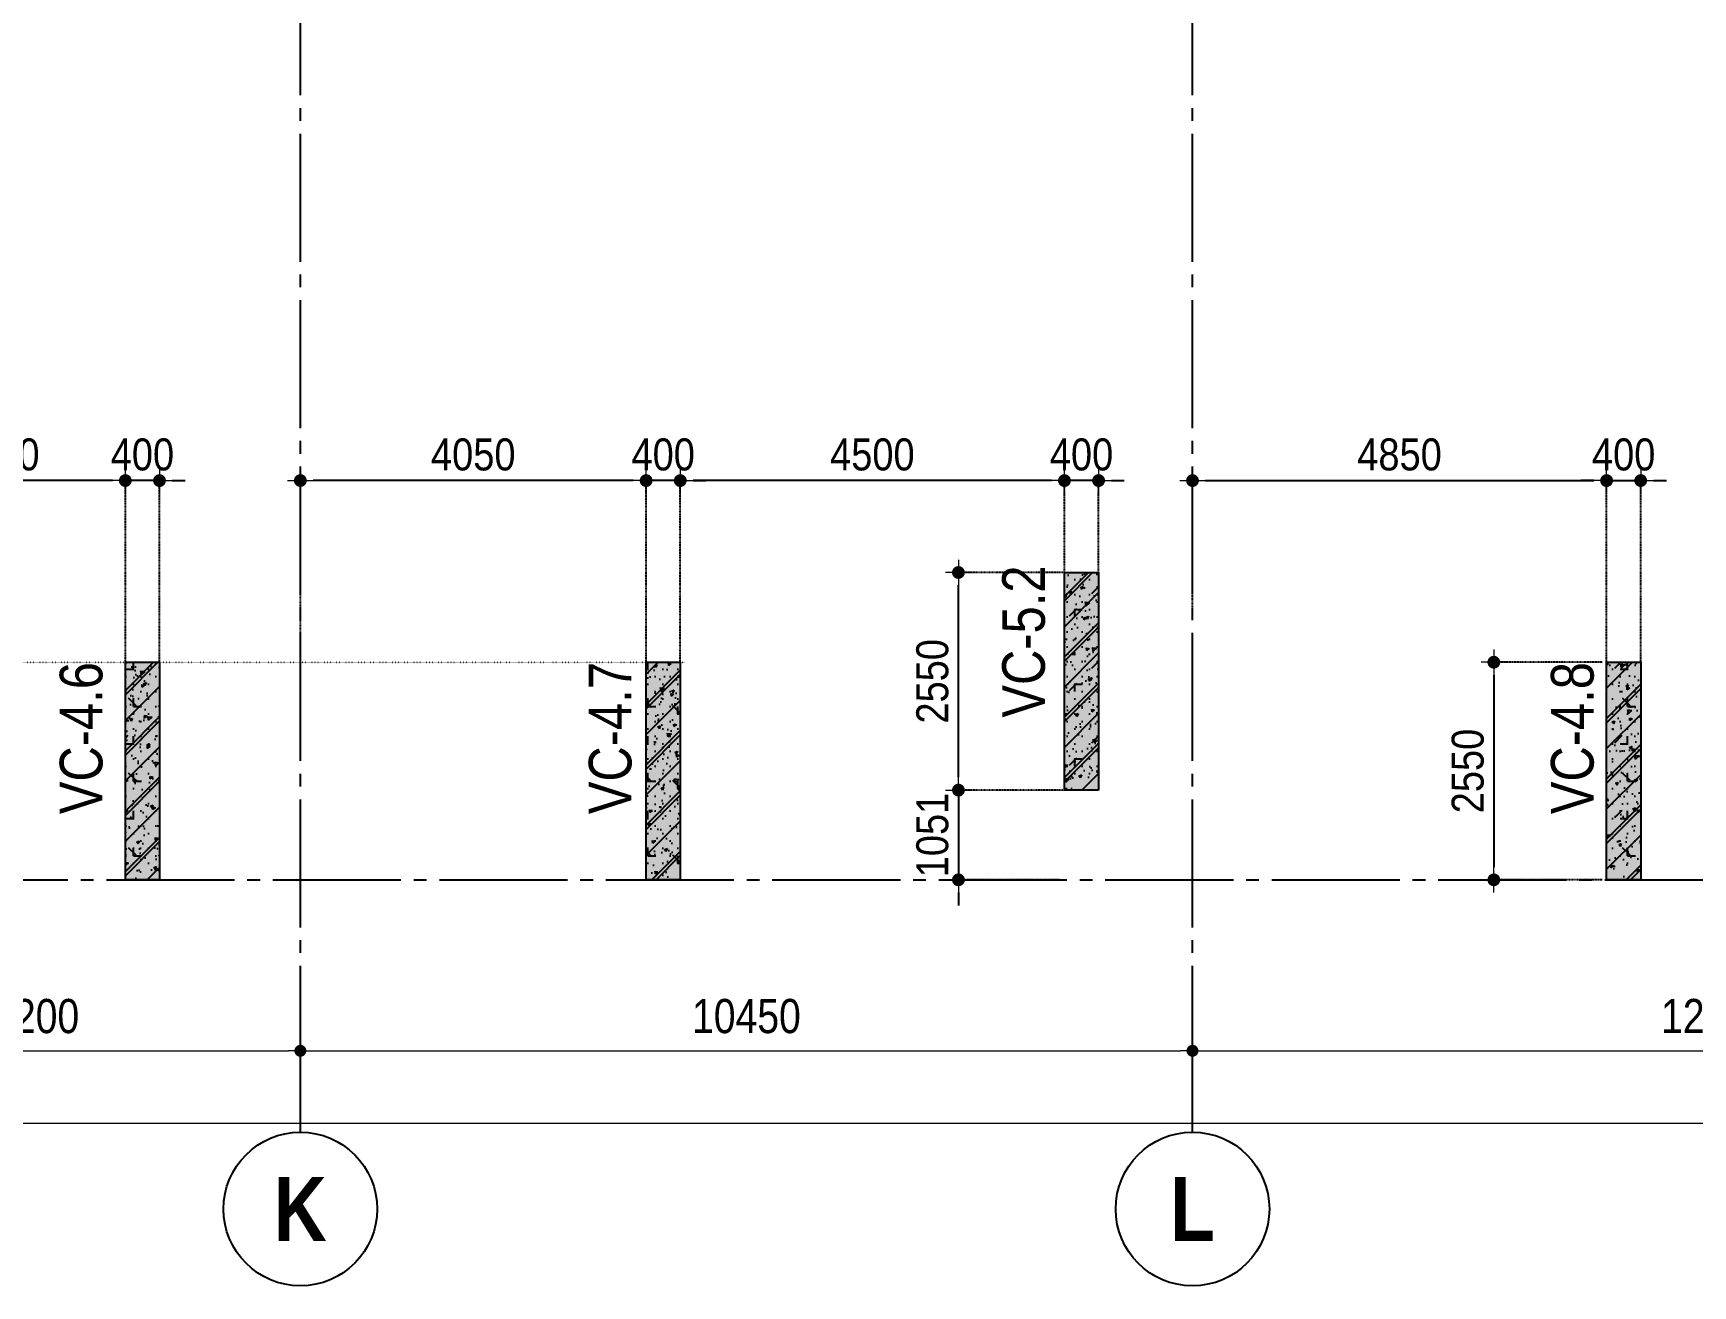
# Model space of a CAD drawing. Header units: millimetres. Extents: x -3973692 to -2843767, y 592734 to 838475.
# Drawn here: x -3274775 to -3255335, y 605224 to 619902 of the extents above; entities that cross this region are included whole.
import ezdxf
from ezdxf.enums import TextEntityAlignment as Align

# ---------------------------------------------------------------- set-up
doc = ezdxf.new("R2010")
doc.units = ezdxf.units.MM
doc.header["$MEASUREMENT"] = 0
doc.header["$PDMODE"] = 3
doc.header["$PDSIZE"] = -20
for name, pattern in [('CHG_XX_Luoi truc-Block C$0$MB_Luoi truc-150-TWC$0$Center101', [13, 10, -1, 1, -1]), ('DIVIDE2', [15.87499999999999, 6.349999999999998, -3.174999999999998, 0, -3.174999999999998, 0, -3.174999999999998]), ('DOT2', [0.125, 0, -0.125]), ('HIDDEN5', [2.8375, 1.25, -1.5875])]:
    doc.linetypes.add(name, pattern=pattern)
doc.layers.get('0').update_dxf_attribs({"lineweight": 9})
doc.layers.get('Defpoints').update_dxf_attribs({"color": 10, "lineweight": 0})
for name, color, linetype, lineweight in [("'S_General_Dim_1", 1, 'Continuous', 18), ("'S_General_Divide_3 Intermediate", 3, 'DIVIDE2', 40), ('CHG_XX_Cot_Block C-T2-3$0$Dim 200', 1, 'Continuous', 5), ('CHG_XX_Luoi truc-Block C$0$Dim 200', 1, 'Continuous', 5), ('TEXT', 7, 'Continuous', 15)]:
    doc.layers.add(name, color=color, linetype=linetype, lineweight=lineweight)
for name, color, linetype in [('CHG_XX_Cot_Block C-T2-3$0$mb_cot tang 4-8 twc$0$Concrete Hatch', 218, 'Continuous'), ('CHG_XX_Cot_Block C-T2-3$0$mb_cot tang 4-8 twc$0$Concrete Line', 6, 'Continuous'), ('CHG_XX_Cot_Block C-T2-3$0$mb_cot tang 4-8 twc$0$Concrete Solid', 216, 'Continuous'), ('CHG_XX_Luoi truc-Block C$0$MB_Luoi truc-150-TWC$0$Grid', 34, 'Continuous'), ('CHG_XX_Luoi truc-Block C$0$MB_Luoi truc-150-TWC$0$Grid Line', 251, 'CHG_XX_Luoi truc-Block C$0$MB_Luoi truc-150-TWC$0$Center101'), ('dim', 1, 'Continuous')]:
    doc.layers.add(name, color=color, linetype=linetype)
doc.styles.add('arial', font='arial.ttf', dxfattribs={"width": 0.85})
doc.styles.add('CHG_XX_Luoi truc-Block C$0$MB_Luoi truc-150-TWC$0$Grid A-F$0$VNI-HelveCB', font='')
doc.styles.add('CHG_XX_Luoi truc-Block C$0$Star-HelCon', font='')
doc.styles.add('TTP-HelCon', font='')
doc.styles.get('CHG_XX_Luoi truc-Block C$0$MB_Luoi truc-150-TWC$0$Grid A-F$0$VNI-HelveCB').set_extended_font_data('VNI-Helve-Condense', bold=True)
doc.styles.get('CHG_XX_Luoi truc-Block C$0$Star-HelCon').set_extended_font_data('VNI-Helve-Condense')
doc.styles.get('TTP-HelCon').set_extended_font_data('VNI-Helve-Condense')
doc.dimstyles.new('150', dxfattribs={"dimscale": 150, "dimtxt": 2.5, "dimasz": 1, "dimexe": 0, "dimexo": 0, "dimgap": 0.75, "dimtad": 1, "dimdec": 0, "dimzin": 9, "dimdsep": 46, "dimtxsty": 'arial', "dimblk1": 'DIMDOT', "dimblk2": 'DIMDOT', "dimsah": 1, "dimcen": 2, "dimdle": 3, "dimclre": 8, "dimclrt": 2, "dimadec": 0, "dimazin": 0, "dimtfac": 1, "dimtdec": 0, "dimtix": 1, "dimtmove": 2, "dimatfit": 3, "dimldrblk": 'DIMPIJL', "dimfxl": 1, "dimtvp": 1.8, "dimtolj": 1, "dimtzin": 0, "dimarcsym": 0})
doc.dimstyles.new('CHG_XX_Luoi truc-Block C$0$Dim 200', dxfattribs={"dimscale": 200, "dimtxt": 2, "dimasz": 0.7, "dimexe": 1, "dimexo": 1, "dimgap": 1, "dimtad": 1, "dimdec": 0, "dimzin": 12, "dimdsep": 46, "dimtxsty": 'CHG_XX_Luoi truc-Block C$0$Star-HelCon', "dimblk": 'CHG_XX_Luoi truc-Block C$0$_Dot', "dimcen": 1, "dimclrd": 256, "dimclre": 256, "dimclrt": 3, "dimadec": 0, "dimazin": 0, "dimtfac": 1, "dimtdec": 0, "dimtix": 1, "dimtmove": 2, "dimatfit": 3, "dimldrblk": 'CHG_XX_Luoi truc-Block C$0$HTT Arrow 30', "dimfxl": 1, "dimtolj": 1, "dimtzin": 0, "dimarcsym": 0})

# ---------------------------------------------------------------- blocks, each defined once
blk = doc.blocks.new('CHG_XX_Luoi truc-Block C$0$_Dot')
at = {"color": 0, "linetype": 'ByBlock', "lineweight": -2}
blk.add_line((-0.5, 0), (-1, 0), dxfattribs=at)
at = {"color": 0, "linetype": 'ByBlock', "const_width": 0.5}
blk.add_lwpolyline([(-0.25, 0, 1), (0.25, 0, 1)], format="xyb", close=True, dxfattribs=at)
blk = doc.blocks.new('*D3099')
at = {"layer": 'CHG_XX_Luoi truc-Block C$0$Dim 200', "lineweight": -2, "transparency": 16777216}
for p, q in [((8037043.477890482, 946864.7699645001), (8037043.477890482, 946190.6556150534)), ((8043243.477890483, 946864.7699645001), (8043243.477890483, 946190.6556150534)), ((8037183.477890482, 946390.6556150534), (8043103.477890483, 946390.6556150534))]:
    blk.add_line(p, q, dxfattribs=at)
at = {"layer": 'Defpoints', "color": 0, "transparency": 16777216}
for p in [(8037043.477890482, 947064.7699645001), (8043243.477890483, 947064.7699645001), (8043243.477890483, 946390.6556150534)]:
    blk.add_point(p, dxfattribs=at)
at = {"layer": 'CHG_XX_Luoi truc-Block C$0$Dim 200', "lineweight": -2, "transparency": 16777216, "xscale": 140, "yscale": 140, "zscale": 140, "rotation": 180}
blk.add_blockref('CHG_XX_Luoi truc-Block C$0$_Dot', (8037043.477890482, 946390.6556150534), dxfattribs=at)
at = {"layer": 'CHG_XX_Luoi truc-Block C$0$Dim 200', "lineweight": -2, "transparency": 16777216, "xscale": 140, "yscale": 140, "zscale": 140}
blk.add_blockref('CHG_XX_Luoi truc-Block C$0$_Dot', (8043243.477890483, 946390.6556150534), dxfattribs=at)
at = {"layer": 'CHG_XX_Luoi truc-Block C$0$Dim 200', "color": 3, "transparency": 16777216, "insert": (8040143.477890482, 946794.9222817201), "char_height": 400, "attachment_point": 5, "style": 'CHG_XX_Luoi truc-Block C$0$Star-HelCon'}
blk.add_mtext('\\A1;6200', dxfattribs=at)
blk = doc.blocks.new('CHG_XX_Luoi truc-Block C$0$HTT Arrow 30')
blk.add_hatch(color=256).paths.add_polyline_path([(-2.5, 0.3750000000000002), (-2.5, -0.3749999999999998), (0, 0)])
at = {"color": 0, "linetype": 'ByBlock', "lineweight": -2}
for p, q in [((0, 0), (-2.5, 0.3750000000000002)), ((-2.5, -0.3749999999999998), (-2.5, 0.3750000000000002)), ((0, 0), (-2.5, -0.3749999999999998))]:
    blk.add_line(p, q, dxfattribs=at)
blk = doc.blocks.new('*D3086')
at = {"layer": 'CHG_XX_Luoi truc-Block C$0$Dim 200', "lineweight": -2, "transparency": 16777216}
for p, q in [((8043243.477890483, 946864.7699645001), (8043243.477890483, 946190.6556150534)), ((8053693.477890482, 946864.7699645001), (8053693.477890482, 946190.6556150534)), ((8043383.477890483, 946390.6556150534), (8053553.477890482, 946390.6556150534))]:
    blk.add_line(p, q, dxfattribs=at)
at = {"layer": 'Defpoints', "color": 0, "transparency": 16777216}
for p in [(8043243.477890483, 947064.7699645001), (8053693.477890482, 947064.7699645001), (8053693.477890482, 946390.6556150534)]:
    blk.add_point(p, dxfattribs=at)
at = {"layer": 'CHG_XX_Luoi truc-Block C$0$Dim 200', "lineweight": -2, "transparency": 16777216, "xscale": 140, "yscale": 140, "zscale": 140, "rotation": 180}
blk.add_blockref('CHG_XX_Luoi truc-Block C$0$_Dot', (8043243.477890483, 946390.6556150534), dxfattribs=at)
at = {"layer": 'CHG_XX_Luoi truc-Block C$0$Dim 200', "lineweight": -2, "transparency": 16777216, "xscale": 140, "yscale": 140, "zscale": 140}
blk.add_blockref('CHG_XX_Luoi truc-Block C$0$_Dot', (8053693.477890482, 946390.6556150534), dxfattribs=at)
at = {"layer": 'CHG_XX_Luoi truc-Block C$0$Dim 200', "color": 3, "transparency": 16777216, "insert": (8048468.477890482, 946794.9222817201), "char_height": 400, "attachment_point": 5, "style": 'CHG_XX_Luoi truc-Block C$0$Star-HelCon'}
blk.add_mtext('\\A1;10450', dxfattribs=at)
blk = doc.blocks.new('*D3087')
at = {"layer": 'CHG_XX_Luoi truc-Block C$0$Dim 200', "lineweight": -2, "transparency": 16777216}
for p, q in [((8053693.477890482, 946864.7699645001), (8053693.477890482, 946190.6556150534)), ((8065943.477890601, 946838.5199645001), (8065943.477890601, 946190.6556150534)), ((8053833.477890482, 946390.6556150534), (8065803.477890601, 946390.6556150534))]:
    blk.add_line(p, q, dxfattribs=at)
at = {"layer": 'Defpoints', "color": 0, "transparency": 16777216}
for p in [(8053693.477890482, 947064.7699645001), (8065943.477890601, 947038.5199645001), (8065943.477890601, 946390.6556150534)]:
    blk.add_point(p, dxfattribs=at)
at = {"layer": 'CHG_XX_Luoi truc-Block C$0$Dim 200', "lineweight": -2, "transparency": 16777216, "xscale": 140, "yscale": 140, "zscale": 140, "rotation": 180}
blk.add_blockref('CHG_XX_Luoi truc-Block C$0$_Dot', (8053693.477890482, 946390.6556150534), dxfattribs=at)
at = {"layer": 'CHG_XX_Luoi truc-Block C$0$Dim 200', "lineweight": -2, "transparency": 16777216, "xscale": 140, "yscale": 140, "zscale": 140}
blk.add_blockref('CHG_XX_Luoi truc-Block C$0$_Dot', (8065943.477890601, 946390.6556150534), dxfattribs=at)
at = {"layer": 'CHG_XX_Luoi truc-Block C$0$Dim 200', "color": 3, "transparency": 16777216, "insert": (8059818.477890542, 946794.9222817201), "char_height": 400, "attachment_point": 5, "style": 'CHG_XX_Luoi truc-Block C$0$Star-HelCon'}
blk.add_mtext('\\A1;12250', dxfattribs=at)
blk = doc.blocks.new('*D3088')
at = {"layer": 'CHG_XX_Luoi truc-Block C$0$Dim 200', "lineweight": -2, "transparency": 16777216}
for p, q in [((8004543.477890482, 946333.558255064), (8004543.477890482, 945341.5305873553)), ((8065943.477890601, 946333.558255064), (8065943.477890601, 945341.5305873553)), ((8004683.477890482, 945541.5305873553), (8065803.477890601, 945541.5305873553))]:
    blk.add_line(p, q, dxfattribs=at)
at = {"layer": 'Defpoints', "color": 0, "transparency": 16777216}
for p in [(8004543.477890482, 946533.558255064), (8065943.477890601, 946533.558255064), (8065943.477890601, 945541.5305873553)]:
    blk.add_point(p, dxfattribs=at)
at = {"layer": 'CHG_XX_Luoi truc-Block C$0$Dim 200', "lineweight": -2, "transparency": 16777216, "xscale": 140, "yscale": 140, "zscale": 140, "rotation": 180}
blk.add_blockref('CHG_XX_Luoi truc-Block C$0$_Dot', (8004543.477890482, 945541.5305873553), dxfattribs=at)
at = {"layer": 'CHG_XX_Luoi truc-Block C$0$Dim 200', "lineweight": -2, "transparency": 16777216, "xscale": 140, "yscale": 140, "zscale": 140}
blk.add_blockref('CHG_XX_Luoi truc-Block C$0$_Dot', (8065943.477890601, 945541.5305873553), dxfattribs=at)
at = {"layer": 'CHG_XX_Luoi truc-Block C$0$Dim 200', "color": 3, "transparency": 16777216, "insert": (8035243.477890542, 945945.797254022), "char_height": 400, "attachment_point": 5, "style": 'CHG_XX_Luoi truc-Block C$0$Star-HelCon'}
blk.add_mtext('\\A1;61400', dxfattribs=at)
blk = doc.blocks.new('*U3101')
at = {"layer": 'CHG_XX_Luoi truc-Block C$0$MB_Luoi truc-150-TWC$0$Grid Line'}
blk.add_line((0, 0), (0, 446), dxfattribs=at)
at = {"layer": 'CHG_XX_Luoi truc-Block C$0$MB_Luoi truc-150-TWC$0$Grid', "lineweight": -2, "style": 'CHG_XX_Luoi truc-Block C$0$MB_Luoi truc-150-TWC$0$Grid A-F$0$VNI-HelveCB'}
for tag, p in [('GRIDSUB', (0, 455)), ('GRID', (0, -9))]:
    blk.add_attdef(tag, text='', height=5, dxfattribs=at).set_placement(p, align=Align.MIDDLE)
blk = doc.blocks.new('*U3103')
at = {"layer": 'CHG_XX_Luoi truc-Block C$0$MB_Luoi truc-150-TWC$0$Grid', "lineweight": -2}
blk.add_line((0, -3), (0, 0), dxfattribs=at)
blk.add_circle((0, -9), 6, dxfattribs=at)
at = {"layer": 'CHG_XX_Luoi truc-Block C$0$MB_Luoi truc-150-TWC$0$Grid Line'}
blk.add_line((0, 0), (0, 360), dxfattribs=at)
at = {"layer": 'CHG_XX_Luoi truc-Block C$0$MB_Luoi truc-150-TWC$0$Grid', "lineweight": -2, "style": 'CHG_XX_Luoi truc-Block C$0$MB_Luoi truc-150-TWC$0$Grid A-F$0$VNI-HelveCB'}
for tag, p in [('GRIDSUB', (0, 369)), ('GRID', (0, -9))]:
    blk.add_attdef(tag, text='', height=5, dxfattribs=at).set_placement(p, align=Align.MIDDLE)
blk = doc.blocks.new('*U3076')
at = {"layer": 'CHG_XX_Cot_Block C-T2-3$0$mb_cot tang 4-8 twc$0$Concrete Hatch'}
h = blk.add_hatch(dxfattribs=at)
h.set_pattern_fill('CONCRETE', color=256, scale=50, style=0, pattern_type=2)
h.set_pattern_definition([(45, (1000, -149.9999999999999), (-176.7766952966369, 176.7766952966369), []), (45, (1000, -99.99999999999989), (-353.5533905932737, 353.5533905932738), []), (49.99999999999999, (1000, -149.9999999999999), (358.6300913003767, -31.37606749129755), [37.5, -412.5]), (355, (1000, -149.9999999999999), (-69.3756668065, 376.0960668500059), [30, -330]), (100.4514, (1029.88584, -152.6146699999999), (289.2546908570108, 344.7197710304768), [31.870095, -350.571056]), (46.18420000000001, (1000, -49.99999999999989), (533.6205243128222, -82.75950716450905), [56.25, -618.75]), (96.6356, (1044.4683725, -56.8966534999999), (467.3313527743517, 487.0589354502209), [47.805144, -525.8565]), (351.1842, (1000, -49.99999999999989), (467.3309725668136, 487.0593004626623), [45, -495]), (21, (1050, -74.99999999999989), (298.4535260592309, -201.3094453326694), [37.5, -412.5]), (326.0000000000001, (1050, -74.99999999999989), (121.6576659607909, 362.5750225234265), [30, -330]), (71.4514, (1074.8711165, -91.77580299999988), (420.111314290745, 161.2652483549762), [31.870095, -350.571056]), (37.50000000000001, (1000, -149.9999999999999), (6.079927658645334, 166.4469269156558), [0, -326, 0, -335, 0, -331.25]), (7.499999999999999, (1000, -149.9999999999999), (131.5347687210743, 197.2058559411801), [0, -191, 0, -318.5, 0, -126.25]), (327.5, (888.5, -149.9999999999999), (266.9112180862045, -11.2774358671899), [0, -125, 0, -390, 0, -517.5]), (317.5, (838.5, -149.9999999999999), (291.5930846711931, 50.05249116615882), [0, -162.5, 0, -259, 0, -367.5]), (0, (1175, 25.00000000000011), (0, 875), [87.5, -787.5]), (0, (1437.5, 200.0000000000001), (0, 875), [87.5, -787.5]), (0, (1262.5, 550.0000000000001), (0, 875), [87.5, -350, 87.5, -350]), (90, (1175, 25.00000000000011), (-875, 5.35782974626967e-14), [87.5, -787.5]), (90, (1262.5, 550.0000000000001), (-875, 5.35782974626967e-14), [87.5, -787.5]), (90, (1525, 200.0000000000001), (-875, 5.35782974626967e-14), [87.5, -787.5]), (90, (1700, 462.5000000000001), (-875, 5.35782974626967e-14), [87.5, -787.5]), (135, (1262.5, 25.00000000000011), (-875.016357447105, 8.881784197001252e-14), [123.76, -1113.7]), (135, (1350, 550.0000000000001), (-875.016357447105, 8.881784197001252e-14), [123.76, -1113.7]), (45, (1437.5, 200.0000000000001), (8.881784197001252e-14, 875.016357447105), [123.76, -247.485, 123.76, -742.455]), (0, (825, -149.9999999999999), (87.5, 87.5), [-175, 0])])
h.paths.add_polyline_path([(-750, 150), (-750, -249.9999999999999), (1800, -250), (1800, 150)])
at = {"layer": 'CHG_XX_Cot_Block C-T2-3$0$mb_cot tang 4-8 twc$0$Concrete Solid'}
blk.add_hatch(color=256, dxfattribs=at).paths.add_polyline_path([(-750, 150), (-750, -249.9999999999999), (1800, -250), (1800, 150)])
at = {"layer": 'CHG_XX_Cot_Block C-T2-3$0$mb_cot tang 4-8 twc$0$Concrete Line'}
blk.add_lwpolyline([(-750, 150), (-750, -249.9999999999999), (1800, -250), (1800, 150)], close=True, dxfattribs=at)
blk = doc.blocks.new('*U3075')
at = {"layer": 'CHG_XX_Cot_Block C-T2-3$0$mb_cot tang 4-8 twc$0$Concrete Hatch'}
h = blk.add_hatch(dxfattribs=at)
h.set_pattern_fill('CONCRETE', color=256, scale=50, style=0, pattern_type=2)
h.set_pattern_definition([(45, (1000, -49.99999999991257), (-176.7766952966369, 176.7766952966369), []), (45, (1000, 8.742517820792273e-11), (-353.5533905932737, 353.5533905932738), []), (49.99999999999999, (1000, -49.99999999991257), (358.6300913003767, -31.37606749129755), [37.5, -412.5]), (355, (1000, -49.99999999991257), (-69.3756668065, 376.0960668500059), [30, -330]), (100.4514, (1029.88584, -52.61466999991256), (289.2546908570108, 344.7197710304768), [31.870095, -350.571056]), (46.18420000000001, (1000, 50.00000000008743), (533.6205243128222, -82.75950716450905), [56.25, -618.75]), (96.6356, (1044.4683725, 43.10334650008741), (467.3313527743517, 487.0589354502209), [47.805144, -525.8565]), (351.1842, (1000, 50.00000000008743), (467.3309725668136, 487.0593004626623), [45, -495]), (21, (1050, 25.00000000008743), (298.4535260592309, -201.3094453326694), [37.5, -412.5]), (326.0000000000001, (1050, 25.00000000008743), (121.6576659607909, 362.5750225234265), [30, -330]), (71.4514, (1074.8711165, 8.224197000087429), (420.111314290745, 161.2652483549762), [31.870095, -350.571056]), (37.50000000000001, (1000, -49.99999999991257), (6.079927658645334, 166.4469269156558), [0, -326, 0, -335, 0, -331.25]), (7.499999999999999, (1000, -49.99999999991257), (131.5347687210743, 197.2058559411801), [0, -191, 0, -318.5, 0, -126.25]), (327.5, (888.5, -49.99999999991257), (266.9112180862045, -11.2774358671899), [0, -125, 0, -390, 0, -517.5]), (317.5, (838.5, -49.99999999991257), (291.5930846711931, 50.05249116615882), [0, -162.5, 0, -259, 0, -367.5]), (0, (1175, 125.0000000000874), (0, 875), [87.5, -787.5]), (0, (1437.5, 300.0000000000874), (0, 875), [87.5, -787.5]), (0, (1262.5, 650.0000000000874), (0, 875), [87.5, -350, 87.5, -350]), (90, (1175, 125.0000000000874), (-875, 5.35782974626967e-14), [87.5, -787.5]), (90, (1262.5, 650.0000000000874), (-875, 5.35782974626967e-14), [87.5, -787.5]), (90, (1525, 300.0000000000874), (-875, 5.35782974626967e-14), [87.5, -787.5]), (90, (1700, 562.5000000000874), (-875, 5.35782974626967e-14), [87.5, -787.5]), (135, (1262.5, 125.0000000000874), (-875.016357447105, 8.881784197001252e-14), [123.76, -1113.7]), (135, (1350, 650.0000000000874), (-875.016357447105, 8.881784197001252e-14), [123.76, -1113.7]), (45, (1437.5, 300.0000000000874), (8.881784197001252e-14, 875.016357447105), [123.76, -247.485, 123.76, -742.455]), (0, (825, -49.99999999991257), (87.5, 87.5), [-175, 0])])
h.paths.add_polyline_path([(-750, 200.0000000000873), (-750, -199.9999999999999), (1800, -200), (1800, 200.0000000000873)])
at = {"layer": 'CHG_XX_Cot_Block C-T2-3$0$mb_cot tang 4-8 twc$0$Concrete Solid'}
blk.add_hatch(color=256, dxfattribs=at).paths.add_polyline_path([(-750, 200.0000000000873), (-750, -199.9999999999999), (1800, -200), (1800, 200.0000000000873)])
at = {"layer": 'CHG_XX_Cot_Block C-T2-3$0$mb_cot tang 4-8 twc$0$Concrete Line'}
blk.add_lwpolyline([(-750, 200.0000000000873), (-750, -199.9999999999999), (1800, -200), (1800, 200.0000000000873)], close=True, dxfattribs=at)
blk = doc.blocks.new('c')
at = {"layer": 'TEXT', "color": 3, "style": 'TTP-HelCon'}
for s, p in [('VC-5.2', (-13979.149561333, 1901.241448828252)), ('VC-4.6', (-25018.32106133411, 769.7784488282632)), ('VC-4.7', (-18821.77006133506, 769.7784488282632)), ('VC-4.8', (-7551.787061334122, 769.7784488282632))]:
    blk.add_text(s, height=500, rotation=90, dxfattribs=at).set_placement(p)
blk = doc.blocks.new('DIMDOT')
for p, q in [((1, 0), (-1, 0)), ((0, -1), (0, 1))]:
    blk.add_line(p, q)
at = {"const_width": 0.5}
blk.add_lwpolyline([(-0.25, 0, 1), (0.25, 0, 1)], format="xyb", close=True, dxfattribs=at)
blk = doc.blocks.new('*D1682')
at = {"layer": "'S_General_Dim_1", "color": 8, "linetype": 'HIDDEN5', "lineweight": -2, "transparency": 16777216}
for p, q in [((-3256395.198556938, 612531.011449586), (-3257665.877191851, 612531.011449586)), ((-3256395.198556938, 609981.011449586), (-3257665.877191851, 609981.011449586))]:
    blk.add_line(p, q, dxfattribs=at)
at = {"layer": "'S_General_Dim_1", "color": 0, "lineweight": -2, "transparency": 16777216}
blk.add_line((-3257665.877191851, 612381.011449586), (-3257665.877191851, 610131.011449586), dxfattribs=at)
at = {"layer": 'Defpoints', "color": 0, "transparency": 16777216}
for p in [(-3256395.198556938, 612531.011449586), (-3257665.877191851, 609981.011449586), (-3256395.198556938, 609981.011449586)]:
    blk.add_point(p, dxfattribs=at)
at = {"layer": "'S_General_Dim_1", "color": 0, "lineweight": -2, "transparency": 16777216, "xscale": 150, "yscale": 150, "zscale": 150}
for p, rotation in [((-3257665.877191851, 612531.011449586), 90), ((-3257665.877191851, 609981.011449586), 270)]:
    blk.add_blockref('DIMDOT', p, dxfattribs=dict(at, rotation=rotation))
at = {"layer": "'S_General_Dim_1", "color": 2, "transparency": 16777216, "insert": (-3257969.842062246, 611256.0114495868), "char_height": 375, "attachment_point": 5, "rotation": 90, "style": 'arial'}
blk.add_mtext('\\A1;2550', dxfattribs=at)
blk = doc.blocks.new('DIMPIJL')
at = {"linetype": 'ByBlock'}
blk.add_solid([(-2.5, 0.4166666666666686), (-2.5, -0.4166666666666686), (0, 0)], dxfattribs=at)
blk = doc.blocks.new('*D1683')
at = {"layer": "'S_General_Dim_1", "color": 8, "linetype": 'HIDDEN5', "lineweight": -2, "transparency": 16777216}
for p, q in [((-3262695.198555202, 613582.2184858184), (-3263936.768607999, 613582.2184858184)), ((-3262695.198555202, 611032.2184858184), (-3263936.768607999, 611032.2184858184))]:
    blk.add_line(p, q, dxfattribs=at)
at = {"layer": "'S_General_Dim_1", "color": 0, "lineweight": -2, "transparency": 16777216}
blk.add_line((-3263936.768607999, 611182.2184858184), (-3263936.768607999, 613432.2184858184), dxfattribs=at)
at = {"layer": 'Defpoints', "color": 0, "transparency": 16777216}
for p in [(-3263936.768607999, 613582.2184858184), (-3262695.198555202, 613582.2184858184), (-3262695.198555202, 611032.2184858184)]:
    blk.add_point(p, dxfattribs=at)
at = {"layer": "'S_General_Dim_1", "color": 0, "lineweight": -2, "transparency": 16777216, "xscale": 150, "yscale": 150, "zscale": 150}
for p, rotation in [((-3263936.768607999, 613582.2184858184), 90), ((-3263936.768607999, 611032.2184858184), 270)]:
    blk.add_blockref('DIMDOT', p, dxfattribs=dict(at, rotation=rotation))
at = {"layer": "'S_General_Dim_1", "color": 2, "transparency": 16777216, "insert": (-3264240.733478393, 612307.2184858192), "char_height": 375, "attachment_point": 5, "rotation": 90, "style": 'arial'}
blk.add_mtext('\\A1;2550', dxfattribs=at)
blk = doc.blocks.new('*D1684')
at = {"layer": "'S_General_Dim_1", "color": 0, "lineweight": -2, "transparency": 16777216}
for p, q in [((-3263936.768608015, 611182.2184858184), (-3263936.768608015, 611332.2184858184)), ((-3263936.768608015, 611032.2184858184), (-3263936.768608015, 609981.0114495864)), ((-3263936.768608015, 609831.0114495864), (-3263936.768608015, 609681.0114495864))]:
    blk.add_line(p, q, dxfattribs=at)
at = {"layer": "'S_General_Dim_1", "color": 8, "linetype": 'HIDDEN5', "lineweight": -2, "transparency": 16777216}
for p, q in [((-3262695.198555202, 611032.2184858184), (-3263936.768608015, 611032.2184858184)), ((-3262745.784018729, 609981.0114495864), (-3263936.768608015, 609981.0114495864))]:
    blk.add_line(p, q, dxfattribs=at)
at = {"layer": 'Defpoints', "color": 0, "transparency": 16777216}
for p in [(-3262695.198555202, 611032.2184858184), (-3263936.768608015, 609981.0114495864), (-3262745.784018729, 609981.0114495864)]:
    blk.add_point(p, dxfattribs=at)
at = {"layer": "'S_General_Dim_1", "color": 0, "lineweight": -2, "transparency": 16777216, "xscale": 150, "yscale": 150, "zscale": 150}
for p, rotation in [((-3263936.768608015, 611032.2184858184), 270), ((-3263936.768608015, 609981.0114495864), 90)]:
    blk.add_blockref('DIMDOT', p, dxfattribs=dict(at, rotation=rotation))
at = {"layer": "'S_General_Dim_1", "color": 2, "transparency": 16777216, "insert": (-3264240.73347841, 610506.6149677031), "char_height": 375, "attachment_point": 5, "rotation": 90, "style": 'arial'}
blk.add_mtext('\\A1;1051', dxfattribs=at)
blk = doc.blocks.new('*D1685')
at = {"layer": "'S_General_Dim_1", "color": 0, "lineweight": -2, "transparency": 16777216}
for p, q in [((-3262845.1985552, 614659.3455332322), (-3262995.1985552, 614659.3455332322)), ((-3262295.1985552, 614659.3455332322), (-3262695.1985552, 614659.3455332322)), ((-3262145.1985552, 614659.3455332322), (-3261995.1985552, 614659.3455332322))]:
    blk.add_line(p, q, dxfattribs=at)
at = {"layer": "'S_General_Dim_1", "color": 8, "linetype": 'HIDDEN5', "lineweight": -2, "transparency": 16777216}
for p, q in [((-3262695.1985552, 613582.2184858184), (-3262695.1985552, 614659.3455332322)), ((-3262295.1985552, 613582.2184858181), (-3262295.1985552, 614659.3455332322))]:
    blk.add_line(p, q, dxfattribs=at)
at = {"layer": 'Defpoints', "color": 0, "transparency": 16777216}
for p in [(-3262695.1985552, 614659.3455332322), (-3262695.1985552, 613582.2184858184), (-3262295.1985552, 613582.2184858181)]:
    blk.add_point(p, dxfattribs=at)
at = {"layer": "'S_General_Dim_1", "color": 0, "lineweight": -2, "transparency": 16777216, "xscale": 150, "yscale": 150, "zscale": 150}
blk.add_blockref('DIMDOT', (-3262695.1985552, 614659.3455332322), dxfattribs=at)
at = {"layer": "'S_General_Dim_1", "color": 0, "lineweight": -2, "transparency": 16777216, "xscale": 150, "yscale": 150, "zscale": 150, "rotation": 180}
blk.add_blockref('DIMDOT', (-3262295.1985552, 614659.3455332322), dxfattribs=at)
at = {"layer": "'S_General_Dim_1", "color": 2, "transparency": 16777216, "insert": (-3262495.1985552, 614963.3104036278), "char_height": 375, "attachment_point": 5, "style": 'arial'}
blk.add_mtext('\\A1;400', dxfattribs=at)
blk = doc.blocks.new('*D1686')
at = {"layer": "'S_General_Dim_1", "color": 8, "linetype": 'HIDDEN5', "lineweight": -2, "transparency": 16777216}
for p, q in [((-3261195.198556936, 613090.1482068943), (-3261195.198556936, 614659.3455332322)), ((-3256345.198556936, 612531.0114495858), (-3256345.198556936, 614659.3455332322))]:
    blk.add_line(p, q, dxfattribs=at)
at = {"layer": "'S_General_Dim_1", "color": 0, "lineweight": -2, "transparency": 16777216}
blk.add_line((-3261045.198556936, 614659.3455332322), (-3256495.198556936, 614659.3455332322), dxfattribs=at)
at = {"layer": 'Defpoints', "color": 0, "transparency": 16777216}
for p in [(-3256345.198556936, 614659.3455332322), (-3261195.198556936, 613090.1482068943), (-3256345.198556936, 612531.0114495858)]:
    blk.add_point(p, dxfattribs=at)
at = {"layer": "'S_General_Dim_1", "color": 0, "lineweight": -2, "transparency": 16777216, "xscale": 150, "yscale": 150, "zscale": 150, "rotation": 180}
blk.add_blockref('DIMDOT', (-3261195.198556936, 614659.3455332322), dxfattribs=at)
at = {"layer": "'S_General_Dim_1", "color": 0, "lineweight": -2, "transparency": 16777216, "xscale": 150, "yscale": 150, "zscale": 150}
blk.add_blockref('DIMDOT', (-3256345.198556936, 614659.3455332322), dxfattribs=at)
at = {"layer": "'S_General_Dim_1", "color": 2, "transparency": 16777216, "insert": (-3258770.198556936, 614963.3104036278), "char_height": 375, "attachment_point": 5, "style": 'arial'}
blk.add_mtext('\\A1;4850', dxfattribs=at)
blk = doc.blocks.new('*D1673')
at = {"layer": "'S_General_Dim_1", "color": 0, "lineweight": -2, "transparency": 16777216}
for p, q in [((-3256495.198556936, 614659.3455332322), (-3256645.198556936, 614659.3455332322)), ((-3256345.198556936, 614659.3455332322), (-3255945.198556936, 614659.3455332322)), ((-3255795.198556936, 614659.3455332322), (-3255645.198556936, 614659.3455332322))]:
    blk.add_line(p, q, dxfattribs=at)
at = {"layer": "'S_General_Dim_1", "color": 8, "linetype": 'HIDDEN5', "lineweight": -2, "transparency": 16777216}
for p, q in [((-3256345.198556936, 612531.0114495858), (-3256345.198556936, 614659.3455332322)), ((-3255945.198556936, 612531.0114495858), (-3255945.198556936, 614659.3455332322))]:
    blk.add_line(p, q, dxfattribs=at)
at = {"layer": 'Defpoints', "color": 0, "transparency": 16777216}
for p in [(-3255945.198556936, 614659.3455332322), (-3256345.198556936, 612531.0114495858), (-3255945.198556936, 612531.0114495858)]:
    blk.add_point(p, dxfattribs=at)
at = {"layer": "'S_General_Dim_1", "color": 0, "lineweight": -2, "transparency": 16777216, "xscale": 150, "yscale": 150, "zscale": 150}
blk.add_blockref('DIMDOT', (-3256345.198556936, 614659.3455332322), dxfattribs=at)
at = {"layer": "'S_General_Dim_1", "color": 0, "lineweight": -2, "transparency": 16777216, "xscale": 150, "yscale": 150, "zscale": 150, "rotation": 180}
blk.add_blockref('DIMDOT', (-3255945.198556936, 614659.3455332322), dxfattribs=at)
at = {"layer": "'S_General_Dim_1", "color": 2, "transparency": 16777216, "insert": (-3256145.198556936, 614963.3104036278), "char_height": 375, "attachment_point": 5, "style": 'arial'}
blk.add_mtext('\\A1;400', dxfattribs=at)
blk = doc.blocks.new('*D1674')
at = {"layer": "'S_General_Dim_1", "color": 8, "linetype": 'HIDDEN5', "lineweight": -2, "transparency": 16777216}
for p, q in [((-3267195.198556936, 612531.0113576571), (-3267195.198556936, 614659.3455332322)), ((-3262695.1985552, 613582.2184858184), (-3262695.1985552, 614659.3455332322))]:
    blk.add_line(p, q, dxfattribs=at)
at = {"layer": "'S_General_Dim_1", "color": 0, "lineweight": -2, "transparency": 16777216}
blk.add_line((-3262845.1985552, 614659.3455332322), (-3267045.198556936, 614659.3455332322), dxfattribs=at)
at = {"layer": 'Defpoints', "color": 0, "transparency": 16777216}
for p in [(-3267195.198556936, 614659.3455332322), (-3262695.1985552, 613582.2184858184), (-3267195.198556936, 612531.0113576571)]:
    blk.add_point(p, dxfattribs=at)
at = {"layer": "'S_General_Dim_1", "color": 0, "lineweight": -2, "transparency": 16777216, "xscale": 150, "yscale": 150, "zscale": 150, "rotation": 180}
blk.add_blockref('DIMDOT', (-3267195.198556936, 614659.3455332322), dxfattribs=at)
at = {"layer": "'S_General_Dim_1", "color": 0, "lineweight": -2, "transparency": 16777216, "xscale": 150, "yscale": 150, "zscale": 150}
blk.add_blockref('DIMDOT', (-3262695.1985552, 614659.3455332322), dxfattribs=at)
at = {"layer": "'S_General_Dim_1", "color": 2, "transparency": 16777216, "insert": (-3264945.198556068, 614963.3104036278), "char_height": 375, "attachment_point": 5, "style": 'arial'}
blk.add_mtext('\\A1;4500', dxfattribs=at)
blk = doc.blocks.new('*D1675')
at = {"layer": "'S_General_Dim_1", "color": 0, "lineweight": -2, "transparency": 16777216}
for p, q in [((-3267745.198556936, 614659.3455332322), (-3267895.198556936, 614659.3455332322)), ((-3267195.198556936, 614659.3455332322), (-3267595.198556936, 614659.3455332322)), ((-3267045.198556936, 614659.3455332322), (-3266895.198556936, 614659.3455332322))]:
    blk.add_line(p, q, dxfattribs=at)
at = {"layer": "'S_General_Dim_1", "color": 8, "linetype": 'HIDDEN5', "lineweight": -2, "transparency": 16777216}
for p, q in [((-3267595.198556936, 612531.0113576571), (-3267595.198556936, 614659.3455332322)), ((-3267195.198556936, 612531.0113576571), (-3267195.198556936, 614659.3455332322))]:
    blk.add_line(p, q, dxfattribs=at)
at = {"layer": 'Defpoints', "color": 0, "transparency": 16777216}
for p in [(-3267595.198556936, 614659.3455332322), (-3267595.198556936, 612531.0113576571), (-3267195.198556936, 612531.0113576571)]:
    blk.add_point(p, dxfattribs=at)
at = {"layer": "'S_General_Dim_1", "color": 0, "lineweight": -2, "transparency": 16777216, "xscale": 150, "yscale": 150, "zscale": 150}
blk.add_blockref('DIMDOT', (-3267595.198556936, 614659.3455332322), dxfattribs=at)
at = {"layer": "'S_General_Dim_1", "color": 0, "lineweight": -2, "transparency": 16777216, "xscale": 150, "yscale": 150, "zscale": 150, "rotation": 180}
blk.add_blockref('DIMDOT', (-3267195.198556936, 614659.3455332322), dxfattribs=at)
at = {"layer": "'S_General_Dim_1", "color": 2, "transparency": 16777216, "insert": (-3267395.198556936, 614963.3104036278), "char_height": 375, "attachment_point": 5, "style": 'arial'}
blk.add_mtext('\\A1;400', dxfattribs=at)
blk = doc.blocks.new('*D1676')
at = {"layer": "'S_General_Dim_1", "color": 8, "linetype": 'HIDDEN5', "lineweight": -2, "transparency": 16777216}
for p, q in [((-3271645.198556935, 611598.0827544526), (-3271645.198556935, 614659.3455332322)), ((-3267595.198556936, 612531.0113576571), (-3267595.198556936, 614659.3455332322))]:
    blk.add_line(p, q, dxfattribs=at)
at = {"layer": "'S_General_Dim_1", "color": 0, "lineweight": -2, "transparency": 16777216}
blk.add_line((-3267745.198556936, 614659.3455332322), (-3271495.198556935, 614659.3455332322), dxfattribs=at)
at = {"layer": 'Defpoints', "color": 0, "transparency": 16777216}
for p in [(-3271645.198556935, 614659.3455332322), (-3267595.198556936, 612531.0113576571), (-3271645.198556935, 611598.0827544526)]:
    blk.add_point(p, dxfattribs=at)
at = {"layer": "'S_General_Dim_1", "color": 0, "lineweight": -2, "transparency": 16777216, "xscale": 150, "yscale": 150, "zscale": 150, "rotation": 180}
blk.add_blockref('DIMDOT', (-3271645.198556935, 614659.3455332322), dxfattribs=at)
at = {"layer": "'S_General_Dim_1", "color": 0, "lineweight": -2, "transparency": 16777216, "xscale": 150, "yscale": 150, "zscale": 150}
blk.add_blockref('DIMDOT', (-3267595.198556936, 614659.3455332322), dxfattribs=at)
at = {"layer": "'S_General_Dim_1", "color": 2, "transparency": 16777216, "insert": (-3269620.198556935, 614963.3104036278), "char_height": 375, "attachment_point": 5, "style": 'arial'}
blk.add_mtext('\\A1;4050', dxfattribs=at)
blk = doc.blocks.new('*D1677')
at = {"layer": "'S_General_Dim_1", "color": 0, "lineweight": -2, "transparency": 16777216}
for p, q in [((-3273845.198556936, 614659.3455332322), (-3273995.198556936, 614659.3455332322)), ((-3273295.198556936, 614659.3455332322), (-3273695.198556936, 614659.3455332322)), ((-3273145.198556936, 614659.3455332322), (-3272995.198556936, 614659.3455332322))]:
    blk.add_line(p, q, dxfattribs=at)
at = {"layer": "'S_General_Dim_1", "color": 8, "linetype": 'HIDDEN5', "lineweight": -2, "transparency": 16777216}
for p, q in [((-3273695.198556936, 612531.011449586), (-3273695.198556936, 614659.3455332322)), ((-3273295.198556936, 612531.011449586), (-3273295.198556936, 614659.3455332322))]:
    blk.add_line(p, q, dxfattribs=at)
at = {"layer": 'Defpoints', "color": 0, "transparency": 16777216}
for p in [(-3273695.198556936, 614659.3455332322), (-3273695.198556936, 612531.011449586), (-3273295.198556936, 612531.011449586)]:
    blk.add_point(p, dxfattribs=at)
at = {"layer": "'S_General_Dim_1", "color": 0, "lineweight": -2, "transparency": 16777216, "xscale": 150, "yscale": 150, "zscale": 150}
blk.add_blockref('DIMDOT', (-3273695.198556936, 614659.3455332322), dxfattribs=at)
at = {"layer": "'S_General_Dim_1", "color": 0, "lineweight": -2, "transparency": 16777216, "xscale": 150, "yscale": 150, "zscale": 150, "rotation": 180}
blk.add_blockref('DIMDOT', (-3273295.198556936, 614659.3455332322), dxfattribs=at)
at = {"layer": "'S_General_Dim_1", "color": 2, "transparency": 16777216, "insert": (-3273495.198556936, 614963.3104036278), "char_height": 375, "attachment_point": 5, "style": 'arial'}
blk.add_mtext('\\A1;400', dxfattribs=at)
blk = doc.blocks.new('*D1678')
at = {"layer": "'S_General_Dim_1", "color": 8, "linetype": 'HIDDEN5', "lineweight": -2, "transparency": 16777216}
for p, q in [((-3276695.198389588, 612531.011449586), (-3276695.198389588, 614659.3455332322)), ((-3273695.198556936, 612531.011449586), (-3273695.198556936, 614659.3455332322))]:
    blk.add_line(p, q, dxfattribs=at)
at = {"layer": "'S_General_Dim_1", "color": 0, "lineweight": -2, "transparency": 16777216}
blk.add_line((-3273845.198556936, 614659.3455332322), (-3276545.198389588, 614659.3455332322), dxfattribs=at)
at = {"layer": 'Defpoints', "color": 0, "transparency": 16777216}
for p in [(-3276695.198389588, 614659.3455332322), (-3276695.198389588, 612531.011449586), (-3273695.198556936, 612531.011449586)]:
    blk.add_point(p, dxfattribs=at)
at = {"layer": "'S_General_Dim_1", "color": 0, "lineweight": -2, "transparency": 16777216, "xscale": 150, "yscale": 150, "zscale": 150, "rotation": 180}
blk.add_blockref('DIMDOT', (-3276695.198389588, 614659.3455332322), dxfattribs=at)
at = {"layer": "'S_General_Dim_1", "color": 0, "lineweight": -2, "transparency": 16777216, "xscale": 150, "yscale": 150, "zscale": 150}
blk.add_blockref('DIMDOT', (-3273695.198556936, 614659.3455332322), dxfattribs=at)
at = {"layer": "'S_General_Dim_1", "color": 2, "transparency": 16777216, "insert": (-3275195.198473262, 614963.4383026728), "char_height": 375, "attachment_point": 5, "style": 'arial'}
blk.add_mtext('\\A1;3000', dxfattribs=at)
blk = doc.blocks.new('CHG_XX_Luoi truc-Block C')
at = {"layer": 'CHG_XX_Luoi truc-Block C$0$MB_Luoi truc-150-TWC$0$Grid'}
ref = blk.add_blockref('*U3103', (8043243.477890483, 945886.7127233499), dxfattribs=dict(at, xscale=150, yscale=150, zscale=150))
ref.add_attrib('GRID', 'K', dxfattribs={"lineweight": -2, "height": 750, "style": 'CHG_XX_Luoi truc-Block C$0$MB_Luoi truc-150-TWC$0$Grid A-F$0$VNI-HelveCB'}).set_placement((8043243.477890483, 944536.7127233499), align=Align.MIDDLE)
ref = blk.add_blockref('*U3103', (8053693.477890482, 945886.7127233499), dxfattribs=dict(at, xscale=150, yscale=150, zscale=150))
ref.add_attrib('GRID', 'L', dxfattribs={"lineweight": -2, "height": 750, "style": 'CHG_XX_Luoi truc-Block C$0$MB_Luoi truc-150-TWC$0$Grid A-F$0$VNI-HelveCB'}).set_placement((8053693.477890482, 944536.7127233499), align=Align.MIDDLE)
at = {"layer": 'CHG_XX_Luoi truc-Block C$0$MB_Luoi truc-150-TWC$0$Grid', "xscale": -150, "yscale": 150, "zscale": 150, "rotation": 270}
blk.add_blockref('*U3101', (8001971.747213705, 948393.81453865), dxfattribs=at)
at = {"layer": 'CHG_XX_Luoi truc-Block C$0$Dim 200'}
for base, p1, p2, picture, middle in [((8043243.477890483, 946390.6556150534), (8037043.477890482, 947064.7699645001), (8043243.477890483, 947064.7699645001), '*D3099', (8040143.477890482, 946794.9222817201)), ((8053693.477890482, 946390.6556150534), (8043243.477890483, 947064.7699645001), (8053693.477890482, 947064.7699645001), '*D3086', (8048468.477890482, 946794.9222817201)), ((8065943.477890601, 946390.6556150534), (8053693.477890482, 947064.7699645001), (8065943.477890601, 947038.5199645001), '*D3087', (8059818.477890542, 946794.9222817201)), ((8065943.477890601, 945541.5305873553), (8004543.477890482, 946533.558255064), (8065943.477890601, 946533.558255064), '*D3088', (8035243.477890542, 945945.797254022))]:
    dim = blk.add_linear_dim(base=base, p1=p1, p2=p2, dimstyle='CHG_XX_Luoi truc-Block C$0$Dim 200', dxfattribs=at)
    dim.commit()
    dim.dimension.update_dxf_attribs({"geometry": picture, "text_midpoint": middle})
blk = doc.blocks.new('CHG_XX_Cot_Block C-T2-3')
at = {"layer": 'CHG_XX_Cot_Block C-T2-3$0$Dim 200'}
blk.add_blockref('CHG_XX_Luoi truc-Block C', (0, 0), dxfattribs=at)
at = {"layer": 'CHG_XX_Cot_Block C-T2-3$0$mb_cot tang 4-8 twc$0$Concrete Line', "xscale": -1, "rotation": 270}
for name, p in [('*U3075', (8052393.02328056, 950193.8145386501)), ('*U3075', (8041393.477890482, 949143.8145386499)), ('*U3076', (8047543.477890482, 949143.8145386499)), ('*U3075', (8058743.477890482, 949143.8145386496))]:
    blk.add_blockref(name, p, dxfattribs=at)

msp = doc.modelspace()

# ---------------------------------------------------------------- linework, layer by layer
at = {"layer": 'dim', "linetype": 'DOT2', "ltscale": 10}
msp.add_line((-3298595.198556936, 612531.011449586), (-3267145.198556936, 612531.011449586), dxfattribs=at)

# ---------------------------------------------------------------- block references
at = {"layer": "'S_General_Divide_3 Intermediate"}
msp.add_blockref('CHG_XX_Cot_Block C-T2-3', (-11314888.67644742, -338412.8030890638), dxfattribs=at)
at = {"layer": 'TEXT'}
msp.add_blockref('c', (-3248945.198556816, 609981.0114495861), dxfattribs=at)

# ---------------------------------------------------------------- dimensions: what is measured, and where the dimension line sits
at = {"layer": "'S_General_Dim_1"}
for base, p1, p2, picture, middle in [((-3276695.198389588, 614659.3455332322), (-3273695.198556936, 612531.011449586), (-3276695.198389588, 612531.011449586), '*D1678', (-3275195.198473262, 614963.4383026728)), ((-3273695.198556936, 614659.3455332322), (-3273295.198556936, 612531.011449586), (-3273695.198556936, 612531.011449586), '*D1677', (-3273495.198556936, 614963.3104036278)), ((-3271645.198556935, 614659.3455332322), (-3267595.198556936, 612531.0113576571), (-3271645.198556935, 611598.0827544526), '*D1676', (-3269620.198556935, 614963.3104036278)), ((-3267595.198556936, 614659.3455332322), (-3267195.198556936, 612531.0113576571), (-3267595.198556936, 612531.0113576571), '*D1675', (-3267395.198556936, 614963.3104036278)), ((-3267195.198556936, 614659.3455332322), (-3262695.1985552, 613582.2184858184), (-3267195.198556936, 612531.0113576571), '*D1674', (-3264945.198556068, 614963.3104036278)), ((-3262695.1985552, 614659.3455332322), (-3262295.1985552, 613582.2184858181), (-3262695.1985552, 613582.2184858184), '*D1685', (-3262495.1985552, 614963.3104036278)), ((-3256345.198556936, 614659.3455332322), (-3261195.198556936, 613090.1482068943), (-3256345.198556936, 612531.0114495858), '*D1686', (-3258770.198556936, 614963.3104036278)), ((-3255945.198556936, 614659.3455332322), (-3256345.198556936, 612531.0114495858), (-3255945.198556936, 612531.0114495858), '*D1673', (-3256145.198556936, 614963.3104036278))]:
    dim = msp.add_linear_dim(base=base, p1=p1, p2=p2, dimstyle='150', dxfattribs=at)
    dim.commit()
    dim.dimension.update_dxf_attribs({"geometry": picture, "text_midpoint": middle})
for base, p1, p2, picture, middle in [((-3263936.768607999, 613582.2184858184), (-3262695.1985552, 611032.2184858181), (-3262695.1985552, 613582.2184858181), '*D1683', (-3264240.733478393, 612307.2184858192)), ((-3257665.877191851, 609981.011449586), (-3256395.198556936, 612531.0114495858), (-3256395.198556936, 609981.0114495858), '*D1682', (-3257969.842062246, 611256.0114495868)), ((-3263936.768608015, 609981.0114495864), (-3262695.1985552, 611032.2184858181), (-3262745.784018727, 609981.0114495861), '*D1684', (-3264240.73347841, 610506.6149677031))]:
    dim = msp.add_linear_dim(base=base, p1=p1, p2=p2, angle=90, dimstyle='150', dxfattribs=at)
    dim.commit()
    dim.dimension.update_dxf_attribs({"geometry": picture, "text_midpoint": middle})

doc.saveas('drawing.dxf')
